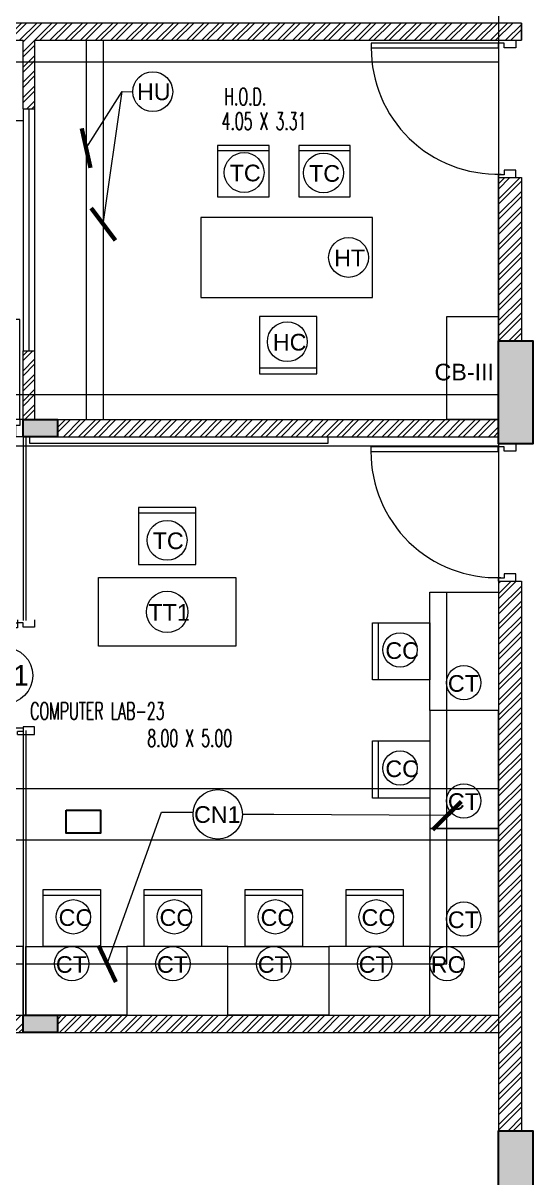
# Model space of a CAD drawing. Header units: inches. Extents: x 5899882 to 5988838, y -468923 to -96891.
# Drawn here: x 5962679 to 5967129, y -228108 to -218020 of the extents above; entities that cross this region are included whole.
import ezdxf

# ---------------------------------------------------------------- set-up
doc = ezdxf.new("R2010")
doc.units = ezdxf.units.IN
doc.header["$MEASUREMENT"] = 0
doc.layers.add('0- SLC ARCH LAYOUT', color=7, linetype='Continuous')
for name, color, linetype, lineweight in [('ARCL-BOARD', 8, 'Continuous', 9), ('ARCL-HATCH-B', 8, 'Continuous', 5), ('ARLC-COL', 8, 'Continuous', 30), ('ARLC-DIMF', 8, 'Continuous', 5), ('ARLC-DOOR-W', 8, 'Continuous', 5), ('ARLC-FUR (NOMN)', 8, 'Continuous', 9), ('ARLC-FURN', 8, 'Continuous', 9), ('ARLC-GAS BURNER', 8, 'Continuous', 5), ('ARLC-HATCH-C', 8, 'Continuous', 5), ('ARLC-TEXT0', 8, 'Continuous', 20), ('ARLC-WALL', 8, 'Continuous', 15)]:
    doc.layers.add(name, color=color, linetype=linetype, lineweight=lineweight)
doc.styles.add('ARAIL', font='arial.ttf')
doc.styles.add('RS', font='simplex8.shx', dxfattribs={"width": 0.6, "height": 150})
doc.styles.get("Standard").update_dxf_attribs({"font": 'arial.ttf'})
doc.dimstyles.new('dim-100', dxfattribs={"dimscale": 100, "dimtxt": 1.5, "dimasz": 1.2, "dimexe": 1.5, "dimexo": 1.5, "dimgap": 0.4, "dimtad": 0, "dimdec": 0, "dimdsep": 46, "dimtxsty": 'ARAIL', "dimblk": 'ARCHTICK', "dimcen": 2.5, "dimdle": 1.5, "dimclrd": 1, "dimclre": 252, "dimclrt": 4, "dimadec": 1, "dimazin": 0, "dimtfac": 1, "dimtdec": 0, "dimtmove": 2, "dimatfit": 3, "dimldrblk": 'ARCHTICK', "dimfxl": 1, "dimarcsym": 0})
pattern_1 = [(45, (-5779197.41, 117191.3), (-66.2912607, 66.2912607), []), (45, (-5779153.22, 117191.3), (-66.2912607, 66.2912607), [])]

# ---------------------------------------------------------------- blocks, each defined once
blk = doc.blocks.new('jjuj')
at = {"layer": 'ARLC-DOOR-W', "ltscale": 0.1}
for p, q in [((5733136, -29654), (5733136, -29679)), ((5733286, -29654), (5733286, -29719))]:
    blk.add_line(p, q, dxfattribs=at)
blk.add_lwpolyline([(5733286, -29719), (5733186, -29719), (5733186, -29679), (5733136, -29679)], dxfattribs=at)
blk = doc.blocks.new('frame')
at = {"layer": 'ARLC-DOOR-W', "ltscale": 0.1}
for p, q in [((5733286, -31004), (5733286, -30939)), ((5733136, -31004), (5733136, -30979)), ((5733136, -31004), (5733286, -31004))]:
    blk.add_line(p, q, dxfattribs=at)
blk.add_lwpolyline([(5733286, -30939), (5733186, -30939), (5733186, -30979), (5733136, -30979)], dxfattribs=at)
blk = doc.blocks.new('gfhmk')
at = {"layer": 'ARLC-DOOR-W', "ltscale": 0.1}
for p, q in [((5733137, -36608), (5732262, -36608)), ((5733137, -36568), (5732263, -36568)), ((5733137, -36568), (5733137, -36608))]:
    blk.add_line(p, q, dxfattribs=at)
blk.add_arc((5733137, -36608), 875, 177.3797, 273.233, dxfattribs=at)
blk = doc.blocks.new('A$C7838632D')
for name, p in [('gfhmk', (-5732262, 37539)), ('jjuj', (-5732262, 30654)), ('frame', (-5732262, 31004))]:
    blk.add_blockref(name, p)
blk = doc.blocks.new('_ArchTick')
at = {"color": 0, "linetype": 'ByBlock', "const_width": 0.15}
blk.add_lwpolyline([(-0.5, -0.5), (0.5, 0.5)], dxfattribs=at)
blk = doc.blocks.new('dfg2154')
at = {"layer": 'ARLC-FURN'}
blk.add_line((5964549, -129277), (5965049, -129277), dxfattribs=at)
blk.add_lwpolyline([(5964549, -129329), (5965049, -129329), (5965049, -128829), (5964549, -128829)], close=True, dxfattribs=at)
blk = doc.blocks.new('hjmh')
at = {"layer": 'ARLC-DOOR-W', "ltscale": 0.1}
for p, q in [((5668.312, -1072.854), (5667.201, -1072.854)), ((5667.201, -1072.854), (5667.201, -1072.894)), ((5667.201, -1072.894), (5668.312, -1072.894)), ((5668.312, -1072.894), (5668.312, -1072.854))]:
    blk.add_line(p, q, dxfattribs=at)
blk.add_arc((5668.299, -1072.899), 1.098, 179.7169, 271.8564, dxfattribs=at)
blk = doc.blocks.new('FB')
at = {"layer": 'ARLC-DOOR-W', "ltscale": 0.1}
for p, q in [((5800842, -140216), (5800842, -140241)), ((5800992, -140216), (5800992, -140281)), ((5800842, -141416), (5800842, -141391)), ((5800992, -141416), (5800992, -141351))]:
    blk.add_line(p, q, dxfattribs=at)
for points in [[(5800992, -140281), (5800892, -140281), (5800892, -140241), (5800842, -140241)], [(5800992, -141351), (5800892, -141351), (5800892, -141391), (5800842, -141391)]]:
    blk.add_lwpolyline(points, dxfattribs=at)
blk = doc.blocks.new('A$C4AE13D6C')
at = {"layer": 'ARLC-COL', "color": 7}
blk.add_lwpolyline([(-12836, -21812), (-12536, -21812), (-12536, -22012), (-12836, -22012)], close=True, dxfattribs=at)
blk = doc.blocks.new('A$C5D8F11B1')
at = {"layer": 'ARCL-HATCH-B'}
h = blk.add_hatch(dxfattribs=at)
h.set_pattern_fill('ANSI32', color=256, scale=250)
h.set_pattern_definition(pattern_1)
h.paths.add_polyline_path([(21845, -22875), (13645, -22875), (13645, -23025), (17495, -23025), (17495, -23625), (17595, -23625), (17595, -23025), (21645, -23025), (21845, -23025)])
h = blk.add_hatch(dxfattribs=at)
h.set_pattern_fill('ANSI32', color=256, scale=250)
h.set_pattern_definition(pattern_1)
h.paths.add_polyline_path([(21845, -24225), (21645, -24225), (21645, -25650), (21845, -25650)])
h = blk.add_hatch(dxfattribs=at)
h.set_pattern_fill('ANSI32', color=256, scale=250)
h.set_pattern_definition(pattern_1)
h.paths.add_polyline_path([(17595, -25738), (17495, -25738), (17495, -26338), (17595, -26338)])
h = blk.add_hatch(dxfattribs=at)
h.set_pattern_fill('ANSI32', color=256, scale=250)
h.set_pattern_definition(pattern_1)
h.paths.add_polyline_path([(21645, -26338), (17795, -26338), (17795, -26488), (21645, -26488)])
h = blk.add_hatch(dxfattribs=at)
h.set_pattern_fill('ANSI32', color=256, scale=250)
h.set_pattern_definition(pattern_1)
h.paths.add_polyline_path([(21845, -27750), (21645, -27750), (21645, -31542), (17795, -31542), (17795, -31693), (21645, -31693), (21645, -32550), (21845, -32550)])
h = blk.add_hatch(dxfattribs=at)
h.set_pattern_fill('ANSI32', color=256, scale=250)
h.set_pattern_definition(pattern_1)
h.paths.add_polyline_path([(17495, -31542), (13645, -31542), (13645, -31555), (13645, -31693), (14395, -31693), (17495, -31693)])
at = {"layer": 'ARLC-HATCH-C', "ltscale": 0.1}
for points in [[(21645, -26550), (21645, -25650), (21945, -25650), (21945, -26550)], [(17795, -26488), (17795, -26338), (17495, -26338), (17495, -26488)], [(17495, -31542), (17495, -31693), (17795, -31693), (17795, -31542)], [(21645, -33450), (21645, -32550), (21945, -32550), (21945, -33450)]]:
    blk.add_hatch(color=256, dxfattribs=at).paths.add_polyline_path(points)
at = {"layer": 'ARCL-BOARD'}
blk.add_lwpolyline([(20155, -26488), (20155, -26546), (17555, -26546), (17555, -26488)], close=True, dxfattribs=at)
at = {"layer": 'ARLC-COL'}
for points in [[(21645, -25650), (21945, -25650), (21945, -26550), (21645, -26550)], [(17495, -26338), (17795, -26338), (17795, -26488), (17495, -26488)], [(17495, -26338), (17795, -26338), (17795, -26488), (17495, -26488)], [(17495, -31542), (17795, -31542), (17795, -31693), (17495, -31693)], [(17495, -31542), (17795, -31542), (17795, -31693), (17495, -31693)], [(21945, -33450), (21645, -33450), (21645, -32550), (21945, -32550)]]:
    blk.add_lwpolyline(points, close=True, dxfattribs=at)
at = {"layer": 'ARLC-DOOR-W', "ltscale": 0.1}
for p, q in [((17495, -23625), (17495, -25738)), ((17545, -23625), (17545, -25738)), ((17595, -23625), (17595, -25738))]:
    blk.add_line(p, q, dxfattribs=at)
at = {"layer": 'ARLC-DOOR-W'}
blk.add_circle((17335, -28574), 245, dxfattribs=at)
at = {"layer": 'ARLC-FUR (NOMN)'}
for centre, radius in [((18627, -23474), 174), ((19424, -24180), 174), ((20117, -24184), 174), ((20336, -24922), 174), ((19801, -25658), 174), ((18752, -27393), 174), ((18752, -28018), 181), ((20785, -28350), 150), ((21342, -28637), 150), ((20785, -29382), 150), ((21342, -29669), 150), ((19194, -29787), 216), ((17933, -30682), 150), ((18814, -30682), 150), ((19696, -30682), 150), ((20577, -30682), 150), ((21342, -30701), 150), ((17920, -31092), 150), ((18802, -31092), 150), ((19683, -31092), 150), ((20564, -31092), 150), ((21195, -31092), 150)]:
    blk.add_circle(centre, radius, dxfattribs=at)
at = {"layer": 'ARLC-FURN', "ltscale": 0.002}
for p, q in [((18045, -23025), (18045, -26338)), ((21195, -31092), (21195, -27847)), ((14245, -31092), (17495, -31092)), ((17520, -31092), (21195, -31092))]:
    blk.add_line(p, q, dxfattribs=at)
at = {"layer": 'ARLC-FURN'}
for p, q in [((18195, -23025), (18195, -26338)), ((19558, -25886), (20058, -25886)), ((17495, -26488), (17495, -28092)), ((17520, -26488), (17520, -28092)), ((17495, -29055), (17495, -31542)), ((17520, -29055), (17520, -31542))]:
    blk.add_line(p, q, dxfattribs=at)
at = {"layer": 'ARLC-FURN', "ltscale": 0.1}
for p, q in [((19193, -23987), (19643, -23987)), ((19901, -23987), (20351, -23987))]:
    blk.add_line(p, q, dxfattribs=at)
at = {"layer": 'ARLC-FURN'}
blk.add_lwpolyline([(14345, -23725), (17495, -23725)], dxfattribs=at)
at = {"layer": 'ARLC-FURN', "ltscale": 0.1}
for points in [[(19193, -24394), (19643, -24394), (19643, -23944), (19193, -23944)], [(19901, -24394), (20351, -24394), (20351, -23944), (19901, -23944)], [(19352, -27718), (19352, -28318), (18152, -28318), (18152, -27718)]]:
    blk.add_lwpolyline(points, close=True, dxfattribs=at)
at = {"layer": 'ARLC-FURN'}
for points in [[(19045, -25273), (20545, -25273), (20545, -24573), (19045, -24573)], [(19558, -25938), (20058, -25938), (20058, -25438), (19558, -25438)], [(21645, -25438), (21645, -26338), (21195, -26338), (21195, -25438)], [(17495, -30942), (16412, -30942), (16412, -31542), (17495, -31542)], [(17520, -30942), (18401, -30942), (18401, -31542), (17520, -31542)], [(18401, -31542), (19282, -31542), (19282, -30942), (18401, -30942)], [(19282, -30942), (20164, -30942), (20164, -31542), (19282, -31542)], [(20164, -31542), (21045, -31542), (21045, -30942), (20164, -30942)]]:
    blk.add_lwpolyline(points, close=True, dxfattribs=at)
at = {"layer": 'ARLC-FURN', "ltscale": 0.002}
for points in [[(21045, -27847), (21645, -27847), (21645, -28879), (21045, -28879)], [(21645, -28879), (21045, -28879), (21045, -29911), (21645, -29911)], [(21645, -29911), (21045, -29911), (21045, -30942), (21645, -30942)]]:
    blk.add_lwpolyline(points, close=True, dxfattribs=at)
at = {"layer": 'ARLC-WALL'}
blk.add_line((21845, -22875), (21845, -23025), dxfattribs=at)
at = {"layer": 'ARLC-WALL', "ltscale": 0.1}
for p, q in [((17495, -23625), (17595, -23625)), ((17495, -25738), (17595, -25738)), ((17795, -26338), (21645, -26338)), ((17795, -26488), (21645, -26488)), ((21645, -27750), (21645, -31542)), ((21645, -27750), (21845, -27750)), ((21845, -27750), (21845, -32550)), ((13645, -31542), (17495, -31542)), ((17795, -31542), (21645, -31542)), ((13645, -31693), (17495, -31693)), ((17795, -31693), (21645, -31693)), ((21645, -31693), (21645, -32550)), ((21645, -32387), (21645, -32550))]:
    blk.add_line(p, q, dxfattribs=at)
for points in [[(21645, -23025), (21845, -23025), (21845, -22875), (13645, -22875)], [(13645, -23025), (17495, -23025)], [(17495, -23625), (17495, -23025)], [(17595, -23025), (21645, -23025)], [(17595, -23025), (17595, -23625)], [(21645, -25650), (21645, -24225), (21845, -24225), (21845, -25650)], [(17495, -26338), (17495, -25738)], [(17595, -25738), (17595, -26338)]]:
    blk.add_lwpolyline(points, dxfattribs=at)
at = {"layer": 'ARLC-DOOR-W', "ltscale": 0.1, "xscale": 1000, "yscale": 1000, "zscale": 1000}
for p in [(-5646667, 1049803), (-5646670, 1046278)]:
    blk.add_blockref('hjmh', p, dxfattribs=at)
at = {"layer": 'ARLC-DOOR-W'}
for name, p in [('FB', (-5779197, 117191)), ('jjuj', (-5711491, 3104)), ('frame', (-5711491, 3254)), ('A$C7838632D', (16571, -29088))]:
    blk.add_blockref(name, p, dxfattribs=at)
at = {"layer": 'ARLC-DOOR-W', "rotation": 270}
blk.add_blockref('A$C7838632D', (16495, -25464), dxfattribs=at)
at = {"layer": 'ARLC-FURN', "ltscale": 0.1, "rotation": 180}
blk.add_blockref('dfg2154', (5983551, -156434), dxfattribs=at)
at = {"layer": 'ARLC-GAS BURNER', "xscale": -1}
for p, rotation in [((149874, -5993162), 270), ((149874, -5994194), 270), ((-5946879, -159771), 180), ((-5945998, -159771), 180), ((-5945116, -159771), 180), ((-5944235, -159771), 180)]:
    blk.add_blockref('dfg2154', p, dxfattribs=dict(at, rotation=rotation))
at = {"layer": 'ARLC-DOOR-W'}
blk.add_text('ID1', height=180, dxfattribs=at).set_placement((17154, -28662))
at = {"layer": 'ARLC-FUR (NOMN)'}
for s, p in [('HU', (18489, -23548)), ('TC', (19298, -24257)), ('TC', (19991, -24261)), ('HT', (20210, -24999)), ('HC', (19675, -25735)), ('CB-III', (21086, -25996)), ('TC', (18626, -27470)), ('TT1', (18588, -28096)), ('CC', (20657, -28429)), ('CT', (21203, -28716)), ('CC', (20657, -29461)), ('CT', (21203, -29748)), ('CN1', (18987, -29861)), ('CC', (17805, -30761)), ('CC', (18686, -30761)), ('CC', (19568, -30761)), ('CC', (20449, -30761)), ('CT', (21203, -30780)), ('CT', (17781, -31171)), ('CT', (18663, -31171)), ('CT', (19544, -31171)), ('CT', (20425, -31171)), ('RC', (21054, -31171))]:
    blk.add_text(s, height=145.4, dxfattribs=at).set_placement(p)
at = {"layer": 'ARLC-TEXT0', "style": 'RS', "width": 0.6}
for s, p in [('H.O.D.', (19251, -23593)), ('4.05 X 3.31', (19228, -23807)), ('COMPUTER LAB-23', (17557, -28959)), ('8.00 X 5.00', (18579, -29196))]:
    blk.add_text(s, height=150, dxfattribs=at).set_placement(p)
at = {"layer": 'ARLC-DIMF'}
for points in [[(18045, -23967), (18360, -23473), (18453, -23474)], [(18195, -24632), (18360, -23473), (18453, -23474)], [(18229, -31092), (18703, -29767), (18978, -29767)], [(21195, -29798), (19684, -29787), (19409, -29787)]]:
    blk.add_leader(points, dimstyle='dim-100', override={"dimasz": 2.5, "dimdle": 0.05, "dimlwd": 0, "dimlwe": 0}, dxfattribs=at)

msp = doc.modelspace()

# ---------------------------------------------------------------- block references
at = {"layer": '0- SLC ARCH LAYOUT'}
msp.add_blockref('A$C5D8F11B1', (5945183.9, -195145.1), dxfattribs=at)

# ---------------------------------------------------------------- next in the draw order: hatches: boundary and pattern name
at = {"layer": 'ARLC-HATCH-C', "ltscale": 0.1}
for points in [[(5966828.9, -221695.1), (5966828.9, -220795.1), (5967128.9, -220795.1), (5967128.9, -221695.1)], [(5966828.9, -228595.1), (5966828.9, -227695.1), (5967128.9, -227695.1), (5967128.9, -228595.1)]]:
    msp.add_hatch(color=0, dxfattribs=at).paths.add_polyline_path(points)

# ---------------------------------------------------------------- next in the draw order: linework, layer by layer
at = {"layer": 'ARLC-COL', "color": 0}
for points in [[(5966828.9, -220795.1), (5967128.9, -220795.1), (5967128.9, -221695.1), (5966828.9, -221695.1)], [(5967128.9, -228595.1), (5966828.9, -228595.1), (5966828.9, -227695.1), (5967128.9, -227695.1)]]:
    msp.add_lwpolyline(points, close=True, dxfattribs=at)
at = {"layer": 'ARLC-WALL', "color": 30, "ltscale": 0.1}
msp.add_line((5966828.9, -214795.1), (5966828.9, -220795.1), dxfattribs=at)
at = {"layer": 'ARLC-WALL', "color": 30}
for p, q in [((5966828.9, -218360.1), (5958828.9, -218360.1)), ((5958828.9, -221263.1), (5966828.9, -221263.1)), ((5958828.9, -221713.1), (5966828.9, -221713.1)), ((5966828.9, -221695.1), (5966828.9, -227695.1)), ((5958828.9, -224705.1), (5966828.9, -224705.1)), ((5958828.9, -225155.1), (5966828.9, -225155.1))]:
    msp.add_line(p, q, dxfattribs=at)

# ---------------------------------------------------------------- next in the draw order: block references
at = {"color": 8, "lineweight": 18}
msp.add_blockref('A$C4AE13D6C', (5975890.2, -203083.1), dxfattribs=at)

doc.saveas('drawing.dxf')
